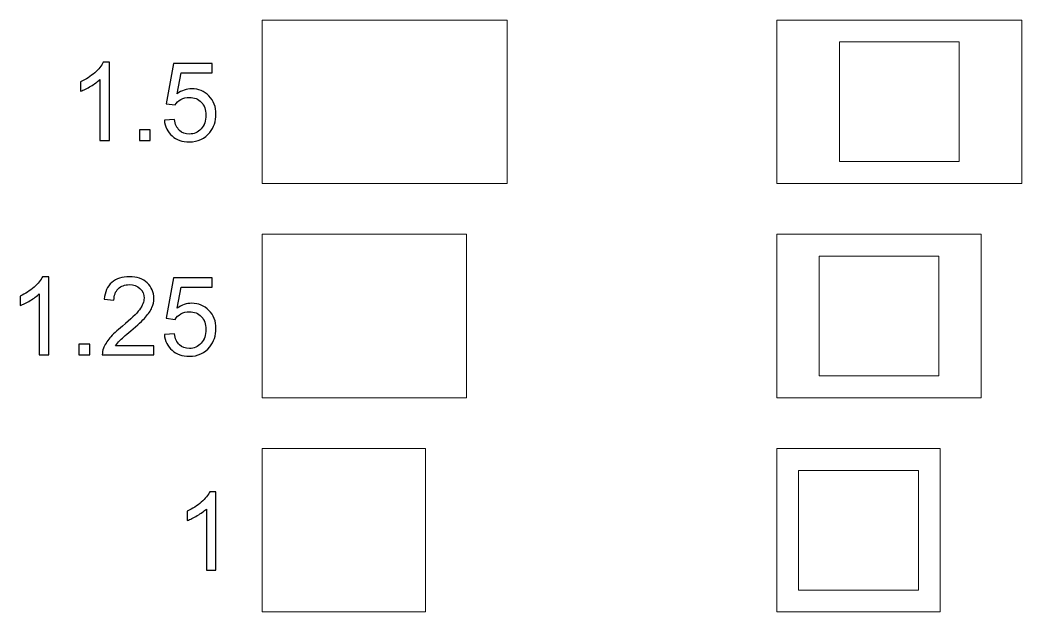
# Model space of a CAD drawing. Header units: millimetres. Extents: x -489 to 489, y -241 to 468.
# Drawn here: x -416.3 to -299.6, y 230.9 to 299.9 of the extents above; entities that cross this region are included whole.
import ezdxf

# ---------------------------------------------------------------- set-up
doc = ezdxf.new("R2010")
doc.units = ezdxf.units.MM
doc.header["$MEASUREMENT"] = 0
doc.layers.add('Layer 1', color=7, linetype='Continuous')

msp = doc.modelspace()

# ---------------------------------------------------------------- linework, layer by layer
at = {"layer": 'Layer 1', "color": 250, "lineweight": 9}
for points, knots in [([(-388.1346, 280.8455), (-388.1346, 280.8455), (-388.1346, 299.8955), (-388.1346, 299.8955), (-388.1346, 299.8955), (-388.1346, 299.8955), (-359.5596, 299.8955), (-359.5596, 299.8955), (-359.5596, 299.8955), (-359.5596, 299.8955), (-359.5596, 280.8455), (-359.5596, 280.8455), (-359.5596, 280.8455), (-359.5596, 280.8455), (-388.1346, 280.8455), (-388.1346, 280.8455)], [0, 0, 0, 0, 0.2, 0.2, 0.2, 0.2, 0.4, 0.4, 0.4, 0.4, 0.6, 0.6, 0.6, 0.6, 1, 1, 1, 1]), ([(-328.15, 280.8455), (-328.15, 280.8455), (-328.15, 299.8955), (-328.15, 299.8955), (-328.15, 299.8955), (-328.15, 299.8955), (-299.575, 299.8955), (-299.575, 299.8955), (-299.575, 299.8955), (-299.575, 299.8955), (-299.575, 280.8455), (-299.575, 280.8455), (-299.575, 280.8455), (-299.575, 280.8455), (-328.15, 280.8455), (-328.15, 280.8455)], [0, 0, 0, 0, 0.2, 0.2, 0.2, 0.2, 0.4, 0.4, 0.4, 0.4, 0.6, 0.6, 0.6, 0.6, 1, 1, 1, 1]), ([(-405.926, 285.8335), (-405.926, 285.8335), (-407.0436, 285.8335), (-407.0436, 285.8335), (-407.0436, 285.8335), (-407.0436, 285.8335), (-407.0436, 292.9497), (-407.0436, 292.9497), (-407.0436, 292.9497), (-407.3124, 292.6915), (-407.6659, 292.4354), (-408.1019, 292.1793), (-408.1019, 292.1793), (-408.538, 291.9232), (-408.9317, 291.7305), (-409.2788, 291.6035), (-409.2788, 291.6035), (-409.2788, 291.6035), (-409.2788, 292.683), (-409.2788, 292.683), (-409.2788, 292.683), (-408.6544, 292.9751), (-408.1083, 293.3307), (-407.6405, 293.7498), (-407.6405, 293.7498), (-407.1727, 294.1668), (-406.8404, 294.5711), (-406.6457, 294.9648), (-406.6457, 294.9648), (-406.6457, 294.9648), (-405.926, 294.9648), (-405.926, 294.9648), (-405.926, 294.9648), (-405.926, 294.9648), (-405.926, 285.8335), (-405.926, 285.8335)], [0, 0, 0, 0, 0.1, 0.1, 0.1, 0.1, 0.2, 0.2, 0.2, 0.2, 0.3, 0.3, 0.3, 0.3, 0.4, 0.4, 0.4, 0.4, 0.5, 0.5, 0.5, 0.5, 0.6, 0.6, 0.6, 0.6, 0.7, 0.7, 0.7, 0.7, 0.8, 0.8, 0.8, 0.8, 1, 1, 1, 1]), ([(-399.5252, 288.2211), (-399.5252, 288.2211), (-398.3568, 288.31), (-398.3568, 288.31), (-398.3568, 288.31), (-398.27, 287.7406), (-398.0689, 287.3131), (-397.7557, 287.0252), (-397.7557, 287.0252), (-397.4424, 286.7394), (-397.0593, 286.5955), (-396.6084, 286.5955), (-396.6084, 286.5955), (-396.0644, 286.5955), (-395.6094, 286.7987), (-395.2389, 287.203), (-395.2389, 287.203), (-394.8706, 287.6094), (-394.6865, 288.147), (-394.6865, 288.8159), (-394.6865, 288.8159), (-394.6865, 289.453), (-394.8622, 289.9547), (-395.2157, 290.323), (-395.2157, 290.323), (-395.5691, 290.6913), (-396.0369, 290.8754), (-396.619, 290.8754), (-396.619, 290.8754), (-396.981, 290.8754), (-397.3048, 290.7929), (-397.5927, 290.6278), (-397.5927, 290.6278), (-397.8784, 290.4627), (-398.1028, 290.2489), (-398.2679, 289.9864), (-398.2679, 289.9864), (-398.2679, 289.9864), (-399.322, 290.1388), (-399.322, 290.1388), (-399.322, 290.1388), (-399.322, 290.1388), (-398.4457, 294.8124), (-398.4457, 294.8124), (-398.4457, 294.8124), (-398.4457, 294.8124), (-393.9372, 294.8124), (-393.9372, 294.8124), (-393.9372, 294.8124), (-393.9372, 294.8124), (-393.9372, 293.7456), (-393.9372, 293.7456), (-393.9372, 293.7456), (-393.9372, 293.7456), (-397.5546, 293.7456), (-397.5546, 293.7456), (-397.5546, 293.7456), (-397.5546, 293.7456), (-398.0393, 291.2924), (-398.0393, 291.2924), (-398.0393, 291.2924), (-397.4953, 291.6755), (-396.9238, 291.866), (-396.3269, 291.866), (-396.3269, 291.866), (-395.5353, 291.866), (-394.8664, 291.5908), (-394.3224, 291.0405), (-394.3224, 291.0405), (-393.7784, 290.4902), (-393.5054, 289.7832), (-393.5054, 288.9196), (-393.5054, 288.9196), (-393.5054, 288.0962), (-393.7446, 287.385), (-394.2229, 286.786), (-394.2229, 286.786), (-394.805, 286.0494), (-395.6009, 285.6811), (-396.6084, 285.6811), (-396.6084, 285.6811), (-397.4339, 285.6811), (-398.107, 285.9139), (-398.6298, 286.3775), (-398.6298, 286.3775), (-399.1527, 286.841), (-399.4511, 287.4549), (-399.5252, 288.2211)], [0, 0, 0, 0, 0.04347826, 0.04347826, 0.04347826, 0.04347826, 0.08695652, 0.08695652, 0.08695652, 0.08695652, 0.13043478, 0.13043478, 0.13043478, 0.13043478, 0.17391304, 0.17391304, 0.17391304, 0.17391304, 0.2173913, 0.2173913, 0.2173913, 0.2173913, 0.26086957, 0.26086957, 0.26086957, 0.26086957, 0.30434783, 0.30434783, 0.30434783, 0.30434783, 0.34782609, 0.34782609, 0.34782609, 0.34782609, 0.39130435, 0.39130435, 0.39130435, 0.39130435, 0.43478261, 0.43478261, 0.43478261, 0.43478261, 0.47826087, 0.47826087, 0.47826087, 0.47826087, 0.52173913, 0.52173913, 0.52173913, 0.52173913, 0.56521739, 0.56521739, 0.56521739, 0.56521739, 0.60869565, 0.60869565, 0.60869565, 0.60869565, 0.65217391, 0.65217391, 0.65217391, 0.65217391, 0.69565217, 0.69565217, 0.69565217, 0.69565217, 0.73913043, 0.73913043, 0.73913043, 0.73913043, 0.7826087, 0.7826087, 0.7826087, 0.7826087, 0.82608696, 0.82608696, 0.82608696, 0.82608696, 0.86956522, 0.86956522, 0.86956522, 0.86956522, 0.91304348, 0.91304348, 0.91304348, 0.91304348, 1, 1, 1, 1]), ([(-402.4314, 285.8335), (-402.4314, 285.8335), (-402.4314, 287.1035), (-402.4314, 287.1035), (-402.4314, 287.1035), (-402.4314, 287.1035), (-401.1614, 287.1035), (-401.1614, 287.1035), (-401.1614, 287.1035), (-401.1614, 287.1035), (-401.1614, 285.8335), (-401.1614, 285.8335), (-401.1614, 285.8335), (-401.1614, 285.8335), (-402.4314, 285.8335), (-402.4314, 285.8335)], [0, 0, 0, 0, 0.2, 0.2, 0.2, 0.2, 0.4, 0.4, 0.4, 0.4, 0.6, 0.6, 0.6, 0.6, 1, 1, 1, 1]), ([(-388.1346, 255.8553), (-388.1346, 255.8553), (-388.1346, 274.9053), (-388.1346, 274.9053), (-388.1346, 274.9053), (-388.1346, 274.9053), (-364.3221, 274.9053), (-364.3221, 274.9053), (-364.3221, 274.9053), (-364.3221, 274.9053), (-364.3221, 255.8553), (-364.3221, 255.8553), (-364.3221, 255.8553), (-364.3221, 255.8553), (-388.1346, 255.8553), (-388.1346, 255.8553)], [0, 0, 0, 0, 0.2, 0.2, 0.2, 0.2, 0.4, 0.4, 0.4, 0.4, 0.6, 0.6, 0.6, 0.6, 1, 1, 1, 1]), ([(-328.15, 255.8553), (-328.15, 255.8553), (-328.15, 274.9053), (-328.15, 274.9053), (-328.15, 274.9053), (-328.15, 274.9053), (-304.3375, 274.9053), (-304.3375, 274.9053), (-304.3375, 274.9053), (-304.3375, 274.9053), (-304.3375, 255.8553), (-304.3375, 255.8553), (-304.3375, 255.8553), (-304.3375, 255.8553), (-328.15, 255.8553), (-328.15, 255.8553)], [0, 0, 0, 0, 0.2, 0.2, 0.2, 0.2, 0.4, 0.4, 0.4, 0.4, 0.6, 0.6, 0.6, 0.6, 1, 1, 1, 1]), ([(-412.9893, 260.8335), (-412.9893, 260.8335), (-414.1069, 260.8335), (-414.1069, 260.8335), (-414.1069, 260.8335), (-414.1069, 260.8335), (-414.1069, 267.9497), (-414.1069, 267.9497), (-414.1069, 267.9497), (-414.3757, 267.6915), (-414.7292, 267.4354), (-415.1652, 267.1793), (-415.1652, 267.1793), (-415.6013, 266.9232), (-415.995, 266.7305), (-416.3421, 266.6035), (-416.3421, 266.6035), (-416.3421, 266.6035), (-416.3421, 267.683), (-416.3421, 267.683), (-416.3421, 267.683), (-415.7177, 267.9751), (-415.1716, 268.3307), (-414.7038, 268.7498), (-414.7038, 268.7498), (-414.236, 269.1668), (-413.9037, 269.5711), (-413.709, 269.9648), (-413.709, 269.9648), (-413.709, 269.9648), (-412.9893, 269.9648), (-412.9893, 269.9648), (-412.9893, 269.9648), (-412.9893, 269.9648), (-412.9893, 260.8335), (-412.9893, 260.8335)], [0, 0, 0, 0, 0.1, 0.1, 0.1, 0.1, 0.2, 0.2, 0.2, 0.2, 0.3, 0.3, 0.3, 0.3, 0.4, 0.4, 0.4, 0.4, 0.5, 0.5, 0.5, 0.5, 0.6, 0.6, 0.6, 0.6, 0.7, 0.7, 0.7, 0.7, 0.8, 0.8, 0.8, 0.8, 1, 1, 1, 1]), ([(-400.7338, 261.9003), (-400.7338, 261.9003), (-400.7338, 260.8335), (-400.7338, 260.8335), (-400.7338, 260.8335), (-400.7338, 260.8335), (-406.7536, 260.8335), (-406.7536, 260.8335), (-406.7536, 260.8335), (-406.7621, 261.1023), (-406.7176, 261.3606), (-406.6224, 261.6103), (-406.6224, 261.6103), (-406.4678, 262.0188), (-406.2202, 262.4231), (-405.8794, 262.8189), (-405.8794, 262.8189), (-405.5386, 263.2148), (-405.0518, 263.672), (-404.4189, 264.1905), (-404.4189, 264.1905), (-403.4347, 265.0012), (-402.7658, 265.6426), (-402.4165, 266.1167), (-402.4165, 266.1167), (-402.0652, 266.5908), (-401.8895, 267.0396), (-401.8895, 267.4629), (-401.8895, 267.4629), (-401.8895, 267.9053), (-402.0482, 268.2778), (-402.3657, 268.5826), (-402.3657, 268.5826), (-402.6832, 268.8853), (-403.0981, 269.0377), (-403.6082, 269.0377), (-403.6082, 269.0377), (-404.148, 269.0377), (-404.5798, 268.8768), (-404.9036, 268.5551), (-404.9036, 268.5551), (-405.2275, 268.2355), (-405.3905, 267.791), (-405.3947, 267.2216), (-405.3947, 267.2216), (-405.3947, 267.2216), (-406.5377, 267.3359), (-406.5377, 267.3359), (-406.5377, 267.3359), (-406.4594, 268.191), (-406.163, 268.843), (-405.6508, 269.2917), (-405.6508, 269.2917), (-405.1365, 269.7404), (-404.4485, 269.9648), (-403.5828, 269.9648), (-403.5828, 269.9648), (-402.7108, 269.9648), (-402.0186, 269.7235), (-401.5106, 269.2388), (-401.5106, 269.2388), (-401.0005, 268.7541), (-400.7465, 268.1529), (-400.7465, 267.4375), (-400.7465, 267.4375), (-400.7465, 267.0734), (-400.8206, 266.7157), (-400.9709, 266.3644), (-400.9709, 266.3644), (-401.119, 266.0109), (-401.3667, 265.6405), (-401.7117, 265.251), (-401.7117, 265.251), (-402.0588, 264.8636), (-402.6324, 264.3281), (-403.4325, 263.6508), (-403.4325, 263.6508), (-404.1035, 263.0878), (-404.5353, 262.7068), (-404.7258, 262.5057), (-404.7258, 262.5057), (-404.9163, 262.3046), (-405.073, 262.1035), (-405.1978, 261.9003), (-405.1978, 261.9003), (-405.1978, 261.9003), (-400.7338, 261.9003), (-400.7338, 261.9003)], [0, 0, 0, 0, 0.04347826, 0.04347826, 0.04347826, 0.04347826, 0.08695652, 0.08695652, 0.08695652, 0.08695652, 0.13043478, 0.13043478, 0.13043478, 0.13043478, 0.17391304, 0.17391304, 0.17391304, 0.17391304, 0.2173913, 0.2173913, 0.2173913, 0.2173913, 0.26086957, 0.26086957, 0.26086957, 0.26086957, 0.30434783, 0.30434783, 0.30434783, 0.30434783, 0.34782609, 0.34782609, 0.34782609, 0.34782609, 0.39130435, 0.39130435, 0.39130435, 0.39130435, 0.43478261, 0.43478261, 0.43478261, 0.43478261, 0.47826087, 0.47826087, 0.47826087, 0.47826087, 0.52173913, 0.52173913, 0.52173913, 0.52173913, 0.56521739, 0.56521739, 0.56521739, 0.56521739, 0.60869565, 0.60869565, 0.60869565, 0.60869565, 0.65217391, 0.65217391, 0.65217391, 0.65217391, 0.69565217, 0.69565217, 0.69565217, 0.69565217, 0.73913043, 0.73913043, 0.73913043, 0.73913043, 0.7826087, 0.7826087, 0.7826087, 0.7826087, 0.82608696, 0.82608696, 0.82608696, 0.82608696, 0.86956522, 0.86956522, 0.86956522, 0.86956522, 0.91304348, 0.91304348, 0.91304348, 0.91304348, 1, 1, 1, 1]), ([(-399.5252, 263.2211), (-399.5252, 263.2211), (-398.3568, 263.31), (-398.3568, 263.31), (-398.3568, 263.31), (-398.27, 262.7406), (-398.0689, 262.3131), (-397.7557, 262.0252), (-397.7557, 262.0252), (-397.4424, 261.7394), (-397.0593, 261.5955), (-396.6084, 261.5955), (-396.6084, 261.5955), (-396.0644, 261.5955), (-395.6094, 261.7987), (-395.2389, 262.203), (-395.2389, 262.203), (-394.8706, 262.6094), (-394.6865, 263.147), (-394.6865, 263.8159), (-394.6865, 263.8159), (-394.6865, 264.453), (-394.8622, 264.9547), (-395.2157, 265.323), (-395.2157, 265.323), (-395.5691, 265.6913), (-396.0369, 265.8754), (-396.619, 265.8754), (-396.619, 265.8754), (-396.981, 265.8754), (-397.3048, 265.7929), (-397.5927, 265.6278), (-397.5927, 265.6278), (-397.8784, 265.4627), (-398.1028, 265.2489), (-398.2679, 264.9864), (-398.2679, 264.9864), (-398.2679, 264.9864), (-399.322, 265.1388), (-399.322, 265.1388), (-399.322, 265.1388), (-399.322, 265.1388), (-398.4457, 269.8124), (-398.4457, 269.8124), (-398.4457, 269.8124), (-398.4457, 269.8124), (-393.9372, 269.8124), (-393.9372, 269.8124), (-393.9372, 269.8124), (-393.9372, 269.8124), (-393.9372, 268.7456), (-393.9372, 268.7456), (-393.9372, 268.7456), (-393.9372, 268.7456), (-397.5546, 268.7456), (-397.5546, 268.7456), (-397.5546, 268.7456), (-397.5546, 268.7456), (-398.0393, 266.2924), (-398.0393, 266.2924), (-398.0393, 266.2924), (-397.4953, 266.6755), (-396.9238, 266.866), (-396.3269, 266.866), (-396.3269, 266.866), (-395.5353, 266.866), (-394.8664, 266.5908), (-394.3224, 266.0405), (-394.3224, 266.0405), (-393.7784, 265.4902), (-393.5054, 264.7832), (-393.5054, 263.9196), (-393.5054, 263.9196), (-393.5054, 263.0962), (-393.7446, 262.385), (-394.2229, 261.786), (-394.2229, 261.786), (-394.805, 261.0494), (-395.6009, 260.6811), (-396.6084, 260.6811), (-396.6084, 260.6811), (-397.4339, 260.6811), (-398.107, 260.9139), (-398.6298, 261.3775), (-398.6298, 261.3775), (-399.1527, 261.841), (-399.4511, 262.4549), (-399.5252, 263.2211)], [0, 0, 0, 0, 0.04347826, 0.04347826, 0.04347826, 0.04347826, 0.08695652, 0.08695652, 0.08695652, 0.08695652, 0.13043478, 0.13043478, 0.13043478, 0.13043478, 0.17391304, 0.17391304, 0.17391304, 0.17391304, 0.2173913, 0.2173913, 0.2173913, 0.2173913, 0.26086957, 0.26086957, 0.26086957, 0.26086957, 0.30434783, 0.30434783, 0.30434783, 0.30434783, 0.34782609, 0.34782609, 0.34782609, 0.34782609, 0.39130435, 0.39130435, 0.39130435, 0.39130435, 0.43478261, 0.43478261, 0.43478261, 0.43478261, 0.47826087, 0.47826087, 0.47826087, 0.47826087, 0.52173913, 0.52173913, 0.52173913, 0.52173913, 0.56521739, 0.56521739, 0.56521739, 0.56521739, 0.60869565, 0.60869565, 0.60869565, 0.60869565, 0.65217391, 0.65217391, 0.65217391, 0.65217391, 0.69565217, 0.69565217, 0.69565217, 0.69565217, 0.73913043, 0.73913043, 0.73913043, 0.73913043, 0.7826087, 0.7826087, 0.7826087, 0.7826087, 0.82608696, 0.82608696, 0.82608696, 0.82608696, 0.86956522, 0.86956522, 0.86956522, 0.86956522, 0.91304348, 0.91304348, 0.91304348, 0.91304348, 1, 1, 1, 1]), ([(-409.4947, 260.8335), (-409.4947, 260.8335), (-409.4947, 262.1035), (-409.4947, 262.1035), (-409.4947, 262.1035), (-409.4947, 262.1035), (-408.2247, 262.1035), (-408.2247, 262.1035), (-408.2247, 262.1035), (-408.2247, 262.1035), (-408.2247, 260.8335), (-408.2247, 260.8335), (-408.2247, 260.8335), (-408.2247, 260.8335), (-409.4947, 260.8335), (-409.4947, 260.8335)], [0, 0, 0, 0, 0.2, 0.2, 0.2, 0.2, 0.4, 0.4, 0.4, 0.4, 0.6, 0.6, 0.6, 0.6, 1, 1, 1, 1]), ([(-388.1346, 230.8653), (-388.1346, 230.8653), (-388.1346, 249.9152), (-388.1346, 249.9152), (-388.1346, 249.9152), (-388.1346, 249.9152), (-369.0846, 249.9152), (-369.0846, 249.9152), (-369.0846, 249.9152), (-369.0846, 249.9152), (-369.0846, 230.8653), (-369.0846, 230.8653), (-369.0846, 230.8653), (-369.0846, 230.8653), (-388.1346, 230.8653), (-388.1346, 230.8653)], [0, 0, 0, 0, 0.2, 0.2, 0.2, 0.2, 0.4, 0.4, 0.4, 0.4, 0.6, 0.6, 0.6, 0.6, 1, 1, 1, 1]), ([(-328.15, 230.8653), (-328.15, 230.8653), (-328.15, 249.9152), (-328.15, 249.9152), (-328.15, 249.9152), (-328.15, 249.9152), (-309.1, 249.9152), (-309.1, 249.9152), (-309.1, 249.9152), (-309.1, 249.9152), (-309.1, 230.8653), (-309.1, 230.8653), (-309.1, 230.8653), (-309.1, 230.8653), (-328.15, 230.8653), (-328.15, 230.8653)], [0, 0, 0, 0, 0.2, 0.2, 0.2, 0.2, 0.4, 0.4, 0.4, 0.4, 0.6, 0.6, 0.6, 0.6, 1, 1, 1, 1]), ([(-393.5054, 235.7573), (-393.5054, 235.7573), (-394.623, 235.7573), (-394.623, 235.7573), (-394.623, 235.7573), (-394.623, 235.7573), (-394.623, 242.8735), (-394.623, 242.8735), (-394.623, 242.8735), (-394.8918, 242.6153), (-395.2453, 242.3592), (-395.6813, 242.1031), (-395.6813, 242.1031), (-396.1174, 241.847), (-396.5111, 241.6543), (-396.8582, 241.5273), (-396.8582, 241.5273), (-396.8582, 241.5273), (-396.8582, 242.6068), (-396.8582, 242.6068), (-396.8582, 242.6068), (-396.2338, 242.8989), (-395.6877, 243.2545), (-395.2199, 243.6736), (-395.2199, 243.6736), (-394.7521, 244.0906), (-394.4198, 244.4949), (-394.2251, 244.8886), (-394.2251, 244.8886), (-394.2251, 244.8886), (-393.5054, 244.8886), (-393.5054, 244.8886), (-393.5054, 244.8886), (-393.5054, 244.8886), (-393.5054, 235.7573), (-393.5054, 235.7573)], [0, 0, 0, 0, 0.1, 0.1, 0.1, 0.1, 0.2, 0.2, 0.2, 0.2, 0.3, 0.3, 0.3, 0.3, 0.4, 0.4, 0.4, 0.4, 0.5, 0.5, 0.5, 0.5, 0.6, 0.6, 0.6, 0.6, 0.7, 0.7, 0.7, 0.7, 0.8, 0.8, 0.8, 0.8, 1, 1, 1, 1])]:
    msp.add_open_spline(points, degree=3, knots=knots, dxfattribs=at)
for points in [[(-320.8475, 283.3855), (-320.8475, 283.3855), (-320.8475, 297.3555), (-320.8475, 297.3555)], [(-320.8475, 297.3555), (-320.8475, 297.3555), (-306.8775, 297.3555), (-306.8775, 297.3555)], [(-306.8775, 283.3855), (-306.8775, 283.3855), (-306.8775, 297.3555), (-306.8775, 297.3555)], [(-306.8775, 283.3855), (-306.8775, 283.3855), (-320.8475, 283.3855), (-320.8475, 283.3855)], [(-323.2287, 258.3953), (-323.2287, 258.3953), (-323.2287, 272.3653), (-323.2287, 272.3653)], [(-323.2287, 272.3653), (-323.2287, 272.3653), (-309.2587, 272.3653), (-309.2587, 272.3653)], [(-309.2587, 258.3953), (-309.2587, 258.3953), (-309.2587, 272.3653), (-309.2587, 272.3653)], [(-309.2587, 258.3953), (-309.2587, 258.3953), (-323.2287, 258.3953), (-323.2287, 258.3953)], [(-325.61, 233.4052), (-325.61, 233.4052), (-325.61, 247.3752), (-325.61, 247.3752)], [(-325.61, 247.3752), (-325.61, 247.3752), (-311.64, 247.3752), (-311.64, 247.3752)], [(-311.64, 233.4052), (-311.64, 233.4052), (-311.64, 247.3752), (-311.64, 247.3752)], [(-311.64, 233.4052), (-311.64, 233.4052), (-325.61, 233.4052), (-325.61, 233.4052)]]:
    msp.add_open_spline(points, degree=3, dxfattribs=at)
at = {"layer": 'Layer 1', "color": 250}
for points, knots in [([(-405.926, 285.8335), (-405.926, 285.8335), (-407.0436, 285.8335), (-407.0436, 285.8335), (-407.0436, 285.8335), (-407.0436, 285.8335), (-407.0436, 292.9497), (-407.0436, 292.9497), (-407.0436, 292.9497), (-407.3124, 292.6915), (-407.6659, 292.4354), (-408.1019, 292.1793), (-408.1019, 292.1793), (-408.538, 291.9232), (-408.9317, 291.7305), (-409.2788, 291.6035), (-409.2788, 291.6035), (-409.2788, 291.6035), (-409.2788, 292.683), (-409.2788, 292.683), (-409.2788, 292.683), (-408.6544, 292.9751), (-408.1083, 293.3307), (-407.6405, 293.7498), (-407.6405, 293.7498), (-407.1727, 294.1668), (-406.8404, 294.5711), (-406.6457, 294.9648), (-406.6457, 294.9648), (-406.6457, 294.9648), (-405.926, 294.9648), (-405.926, 294.9648), (-405.926, 294.9648), (-405.926, 294.9648), (-405.926, 285.8335), (-405.926, 285.8335)], [0, 0, 0, 0, 0.1, 0.1, 0.1, 0.1, 0.2, 0.2, 0.2, 0.2, 0.3, 0.3, 0.3, 0.3, 0.4, 0.4, 0.4, 0.4, 0.5, 0.5, 0.5, 0.5, 0.6, 0.6, 0.6, 0.6, 0.7, 0.7, 0.7, 0.7, 0.8, 0.8, 0.8, 0.8, 1, 1, 1, 1]), ([(-399.5252, 288.2211), (-399.5252, 288.2211), (-398.3568, 288.31), (-398.3568, 288.31), (-398.3568, 288.31), (-398.27, 287.7406), (-398.0689, 287.3131), (-397.7557, 287.0252), (-397.7557, 287.0252), (-397.4424, 286.7394), (-397.0593, 286.5955), (-396.6084, 286.5955), (-396.6084, 286.5955), (-396.0644, 286.5955), (-395.6094, 286.7987), (-395.2389, 287.203), (-395.2389, 287.203), (-394.8706, 287.6094), (-394.6865, 288.147), (-394.6865, 288.8159), (-394.6865, 288.8159), (-394.6865, 289.453), (-394.8622, 289.9547), (-395.2157, 290.323), (-395.2157, 290.323), (-395.5691, 290.6913), (-396.0369, 290.8754), (-396.619, 290.8754), (-396.619, 290.8754), (-396.981, 290.8754), (-397.3048, 290.7929), (-397.5927, 290.6278), (-397.5927, 290.6278), (-397.8784, 290.4627), (-398.1028, 290.2489), (-398.2679, 289.9864), (-398.2679, 289.9864), (-398.2679, 289.9864), (-399.322, 290.1388), (-399.322, 290.1388), (-399.322, 290.1388), (-399.322, 290.1388), (-398.4457, 294.8124), (-398.4457, 294.8124), (-398.4457, 294.8124), (-398.4457, 294.8124), (-393.9372, 294.8124), (-393.9372, 294.8124), (-393.9372, 294.8124), (-393.9372, 294.8124), (-393.9372, 293.7456), (-393.9372, 293.7456), (-393.9372, 293.7456), (-393.9372, 293.7456), (-397.5546, 293.7456), (-397.5546, 293.7456), (-397.5546, 293.7456), (-397.5546, 293.7456), (-398.0393, 291.2924), (-398.0393, 291.2924), (-398.0393, 291.2924), (-397.4953, 291.6755), (-396.9238, 291.866), (-396.3269, 291.866), (-396.3269, 291.866), (-395.5353, 291.866), (-394.8664, 291.5908), (-394.3224, 291.0405), (-394.3224, 291.0405), (-393.7784, 290.4902), (-393.5054, 289.7832), (-393.5054, 288.9196), (-393.5054, 288.9196), (-393.5054, 288.0962), (-393.7446, 287.385), (-394.2229, 286.786), (-394.2229, 286.786), (-394.805, 286.0494), (-395.6009, 285.6811), (-396.6084, 285.6811), (-396.6084, 285.6811), (-397.4339, 285.6811), (-398.107, 285.9139), (-398.6298, 286.3775), (-398.6298, 286.3775), (-399.1527, 286.841), (-399.4511, 287.4549), (-399.5252, 288.2211)], [0, 0, 0, 0, 0.04347826, 0.04347826, 0.04347826, 0.04347826, 0.08695652, 0.08695652, 0.08695652, 0.08695652, 0.13043478, 0.13043478, 0.13043478, 0.13043478, 0.17391304, 0.17391304, 0.17391304, 0.17391304, 0.2173913, 0.2173913, 0.2173913, 0.2173913, 0.26086957, 0.26086957, 0.26086957, 0.26086957, 0.30434783, 0.30434783, 0.30434783, 0.30434783, 0.34782609, 0.34782609, 0.34782609, 0.34782609, 0.39130435, 0.39130435, 0.39130435, 0.39130435, 0.43478261, 0.43478261, 0.43478261, 0.43478261, 0.47826087, 0.47826087, 0.47826087, 0.47826087, 0.52173913, 0.52173913, 0.52173913, 0.52173913, 0.56521739, 0.56521739, 0.56521739, 0.56521739, 0.60869565, 0.60869565, 0.60869565, 0.60869565, 0.65217391, 0.65217391, 0.65217391, 0.65217391, 0.69565217, 0.69565217, 0.69565217, 0.69565217, 0.73913043, 0.73913043, 0.73913043, 0.73913043, 0.7826087, 0.7826087, 0.7826087, 0.7826087, 0.82608696, 0.82608696, 0.82608696, 0.82608696, 0.86956522, 0.86956522, 0.86956522, 0.86956522, 0.91304348, 0.91304348, 0.91304348, 0.91304348, 1, 1, 1, 1]), ([(-402.4314, 285.8335), (-402.4314, 285.8335), (-402.4314, 287.1035), (-402.4314, 287.1035), (-402.4314, 287.1035), (-402.4314, 287.1035), (-401.1614, 287.1035), (-401.1614, 287.1035), (-401.1614, 287.1035), (-401.1614, 287.1035), (-401.1614, 285.8335), (-401.1614, 285.8335), (-401.1614, 285.8335), (-401.1614, 285.8335), (-402.4314, 285.8335), (-402.4314, 285.8335)], [0, 0, 0, 0, 0.2, 0.2, 0.2, 0.2, 0.4, 0.4, 0.4, 0.4, 0.6, 0.6, 0.6, 0.6, 1, 1, 1, 1]), ([(-412.9893, 260.8335), (-412.9893, 260.8335), (-414.1069, 260.8335), (-414.1069, 260.8335), (-414.1069, 260.8335), (-414.1069, 260.8335), (-414.1069, 267.9497), (-414.1069, 267.9497), (-414.1069, 267.9497), (-414.3757, 267.6915), (-414.7292, 267.4354), (-415.1652, 267.1793), (-415.1652, 267.1793), (-415.6013, 266.9232), (-415.995, 266.7305), (-416.3421, 266.6035), (-416.3421, 266.6035), (-416.3421, 266.6035), (-416.3421, 267.683), (-416.3421, 267.683), (-416.3421, 267.683), (-415.7177, 267.9751), (-415.1716, 268.3307), (-414.7038, 268.7498), (-414.7038, 268.7498), (-414.236, 269.1668), (-413.9037, 269.5711), (-413.709, 269.9648), (-413.709, 269.9648), (-413.709, 269.9648), (-412.9893, 269.9648), (-412.9893, 269.9648), (-412.9893, 269.9648), (-412.9893, 269.9648), (-412.9893, 260.8335), (-412.9893, 260.8335)], [0, 0, 0, 0, 0.1, 0.1, 0.1, 0.1, 0.2, 0.2, 0.2, 0.2, 0.3, 0.3, 0.3, 0.3, 0.4, 0.4, 0.4, 0.4, 0.5, 0.5, 0.5, 0.5, 0.6, 0.6, 0.6, 0.6, 0.7, 0.7, 0.7, 0.7, 0.8, 0.8, 0.8, 0.8, 1, 1, 1, 1]), ([(-400.7338, 261.9003), (-400.7338, 261.9003), (-400.7338, 260.8335), (-400.7338, 260.8335), (-400.7338, 260.8335), (-400.7338, 260.8335), (-406.7536, 260.8335), (-406.7536, 260.8335), (-406.7536, 260.8335), (-406.7621, 261.1023), (-406.7176, 261.3606), (-406.6224, 261.6103), (-406.6224, 261.6103), (-406.4678, 262.0188), (-406.2202, 262.4231), (-405.8794, 262.8189), (-405.8794, 262.8189), (-405.5386, 263.2148), (-405.0518, 263.672), (-404.4189, 264.1905), (-404.4189, 264.1905), (-403.4347, 265.0012), (-402.7658, 265.6426), (-402.4165, 266.1167), (-402.4165, 266.1167), (-402.0652, 266.5908), (-401.8895, 267.0396), (-401.8895, 267.4629), (-401.8895, 267.4629), (-401.8895, 267.9053), (-402.0482, 268.2778), (-402.3657, 268.5826), (-402.3657, 268.5826), (-402.6832, 268.8853), (-403.0981, 269.0377), (-403.6082, 269.0377), (-403.6082, 269.0377), (-404.148, 269.0377), (-404.5798, 268.8768), (-404.9036, 268.5551), (-404.9036, 268.5551), (-405.2275, 268.2355), (-405.3905, 267.791), (-405.3947, 267.2216), (-405.3947, 267.2216), (-405.3947, 267.2216), (-406.5377, 267.3359), (-406.5377, 267.3359), (-406.5377, 267.3359), (-406.4594, 268.191), (-406.163, 268.843), (-405.6508, 269.2917), (-405.6508, 269.2917), (-405.1365, 269.7404), (-404.4485, 269.9648), (-403.5828, 269.9648), (-403.5828, 269.9648), (-402.7108, 269.9648), (-402.0186, 269.7235), (-401.5106, 269.2388), (-401.5106, 269.2388), (-401.0005, 268.7541), (-400.7465, 268.1529), (-400.7465, 267.4375), (-400.7465, 267.4375), (-400.7465, 267.0734), (-400.8206, 266.7157), (-400.9709, 266.3644), (-400.9709, 266.3644), (-401.119, 266.0109), (-401.3667, 265.6405), (-401.7117, 265.251), (-401.7117, 265.251), (-402.0588, 264.8636), (-402.6324, 264.3281), (-403.4325, 263.6508), (-403.4325, 263.6508), (-404.1035, 263.0878), (-404.5353, 262.7068), (-404.7258, 262.5057), (-404.7258, 262.5057), (-404.9163, 262.3046), (-405.073, 262.1035), (-405.1978, 261.9003), (-405.1978, 261.9003), (-405.1978, 261.9003), (-400.7338, 261.9003), (-400.7338, 261.9003)], [0, 0, 0, 0, 0.04347826, 0.04347826, 0.04347826, 0.04347826, 0.08695652, 0.08695652, 0.08695652, 0.08695652, 0.13043478, 0.13043478, 0.13043478, 0.13043478, 0.17391304, 0.17391304, 0.17391304, 0.17391304, 0.2173913, 0.2173913, 0.2173913, 0.2173913, 0.26086957, 0.26086957, 0.26086957, 0.26086957, 0.30434783, 0.30434783, 0.30434783, 0.30434783, 0.34782609, 0.34782609, 0.34782609, 0.34782609, 0.39130435, 0.39130435, 0.39130435, 0.39130435, 0.43478261, 0.43478261, 0.43478261, 0.43478261, 0.47826087, 0.47826087, 0.47826087, 0.47826087, 0.52173913, 0.52173913, 0.52173913, 0.52173913, 0.56521739, 0.56521739, 0.56521739, 0.56521739, 0.60869565, 0.60869565, 0.60869565, 0.60869565, 0.65217391, 0.65217391, 0.65217391, 0.65217391, 0.69565217, 0.69565217, 0.69565217, 0.69565217, 0.73913043, 0.73913043, 0.73913043, 0.73913043, 0.7826087, 0.7826087, 0.7826087, 0.7826087, 0.82608696, 0.82608696, 0.82608696, 0.82608696, 0.86956522, 0.86956522, 0.86956522, 0.86956522, 0.91304348, 0.91304348, 0.91304348, 0.91304348, 1, 1, 1, 1]), ([(-399.5252, 263.2211), (-399.5252, 263.2211), (-398.3568, 263.31), (-398.3568, 263.31), (-398.3568, 263.31), (-398.27, 262.7406), (-398.0689, 262.3131), (-397.7557, 262.0252), (-397.7557, 262.0252), (-397.4424, 261.7394), (-397.0593, 261.5955), (-396.6084, 261.5955), (-396.6084, 261.5955), (-396.0644, 261.5955), (-395.6094, 261.7987), (-395.2389, 262.203), (-395.2389, 262.203), (-394.8706, 262.6094), (-394.6865, 263.147), (-394.6865, 263.8159), (-394.6865, 263.8159), (-394.6865, 264.453), (-394.8622, 264.9547), (-395.2157, 265.323), (-395.2157, 265.323), (-395.5691, 265.6913), (-396.0369, 265.8754), (-396.619, 265.8754), (-396.619, 265.8754), (-396.981, 265.8754), (-397.3048, 265.7929), (-397.5927, 265.6278), (-397.5927, 265.6278), (-397.8784, 265.4627), (-398.1028, 265.2489), (-398.2679, 264.9864), (-398.2679, 264.9864), (-398.2679, 264.9864), (-399.322, 265.1388), (-399.322, 265.1388), (-399.322, 265.1388), (-399.322, 265.1388), (-398.4457, 269.8124), (-398.4457, 269.8124), (-398.4457, 269.8124), (-398.4457, 269.8124), (-393.9372, 269.8124), (-393.9372, 269.8124), (-393.9372, 269.8124), (-393.9372, 269.8124), (-393.9372, 268.7456), (-393.9372, 268.7456), (-393.9372, 268.7456), (-393.9372, 268.7456), (-397.5546, 268.7456), (-397.5546, 268.7456), (-397.5546, 268.7456), (-397.5546, 268.7456), (-398.0393, 266.2924), (-398.0393, 266.2924), (-398.0393, 266.2924), (-397.4953, 266.6755), (-396.9238, 266.866), (-396.3269, 266.866), (-396.3269, 266.866), (-395.5353, 266.866), (-394.8664, 266.5908), (-394.3224, 266.0405), (-394.3224, 266.0405), (-393.7784, 265.4902), (-393.5054, 264.7832), (-393.5054, 263.9196), (-393.5054, 263.9196), (-393.5054, 263.0962), (-393.7446, 262.385), (-394.2229, 261.786), (-394.2229, 261.786), (-394.805, 261.0494), (-395.6009, 260.6811), (-396.6084, 260.6811), (-396.6084, 260.6811), (-397.4339, 260.6811), (-398.107, 260.9139), (-398.6298, 261.3775), (-398.6298, 261.3775), (-399.1527, 261.841), (-399.4511, 262.4549), (-399.5252, 263.2211)], [0, 0, 0, 0, 0.04347826, 0.04347826, 0.04347826, 0.04347826, 0.08695652, 0.08695652, 0.08695652, 0.08695652, 0.13043478, 0.13043478, 0.13043478, 0.13043478, 0.17391304, 0.17391304, 0.17391304, 0.17391304, 0.2173913, 0.2173913, 0.2173913, 0.2173913, 0.26086957, 0.26086957, 0.26086957, 0.26086957, 0.30434783, 0.30434783, 0.30434783, 0.30434783, 0.34782609, 0.34782609, 0.34782609, 0.34782609, 0.39130435, 0.39130435, 0.39130435, 0.39130435, 0.43478261, 0.43478261, 0.43478261, 0.43478261, 0.47826087, 0.47826087, 0.47826087, 0.47826087, 0.52173913, 0.52173913, 0.52173913, 0.52173913, 0.56521739, 0.56521739, 0.56521739, 0.56521739, 0.60869565, 0.60869565, 0.60869565, 0.60869565, 0.65217391, 0.65217391, 0.65217391, 0.65217391, 0.69565217, 0.69565217, 0.69565217, 0.69565217, 0.73913043, 0.73913043, 0.73913043, 0.73913043, 0.7826087, 0.7826087, 0.7826087, 0.7826087, 0.82608696, 0.82608696, 0.82608696, 0.82608696, 0.86956522, 0.86956522, 0.86956522, 0.86956522, 0.91304348, 0.91304348, 0.91304348, 0.91304348, 1, 1, 1, 1]), ([(-409.4947, 260.8335), (-409.4947, 260.8335), (-409.4947, 262.1035), (-409.4947, 262.1035), (-409.4947, 262.1035), (-409.4947, 262.1035), (-408.2247, 262.1035), (-408.2247, 262.1035), (-408.2247, 262.1035), (-408.2247, 262.1035), (-408.2247, 260.8335), (-408.2247, 260.8335), (-408.2247, 260.8335), (-408.2247, 260.8335), (-409.4947, 260.8335), (-409.4947, 260.8335)], [0, 0, 0, 0, 0.2, 0.2, 0.2, 0.2, 0.4, 0.4, 0.4, 0.4, 0.6, 0.6, 0.6, 0.6, 1, 1, 1, 1]), ([(-393.5054, 235.7573), (-393.5054, 235.7573), (-394.623, 235.7573), (-394.623, 235.7573), (-394.623, 235.7573), (-394.623, 235.7573), (-394.623, 242.8735), (-394.623, 242.8735), (-394.623, 242.8735), (-394.8918, 242.6153), (-395.2453, 242.3592), (-395.6813, 242.1031), (-395.6813, 242.1031), (-396.1174, 241.847), (-396.5111, 241.6543), (-396.8582, 241.5273), (-396.8582, 241.5273), (-396.8582, 241.5273), (-396.8582, 242.6068), (-396.8582, 242.6068), (-396.8582, 242.6068), (-396.2338, 242.8989), (-395.6877, 243.2545), (-395.2199, 243.6736), (-395.2199, 243.6736), (-394.7521, 244.0906), (-394.4198, 244.4949), (-394.2251, 244.8886), (-394.2251, 244.8886), (-394.2251, 244.8886), (-393.5054, 244.8886), (-393.5054, 244.8886), (-393.5054, 244.8886), (-393.5054, 244.8886), (-393.5054, 235.7573), (-393.5054, 235.7573)], [0, 0, 0, 0, 0.1, 0.1, 0.1, 0.1, 0.2, 0.2, 0.2, 0.2, 0.3, 0.3, 0.3, 0.3, 0.4, 0.4, 0.4, 0.4, 0.5, 0.5, 0.5, 0.5, 0.6, 0.6, 0.6, 0.6, 0.7, 0.7, 0.7, 0.7, 0.8, 0.8, 0.8, 0.8, 1, 1, 1, 1])]:
    msp.add_open_spline(points, degree=3, knots=knots, dxfattribs=at)

doc.saveas('drawing.dxf')
